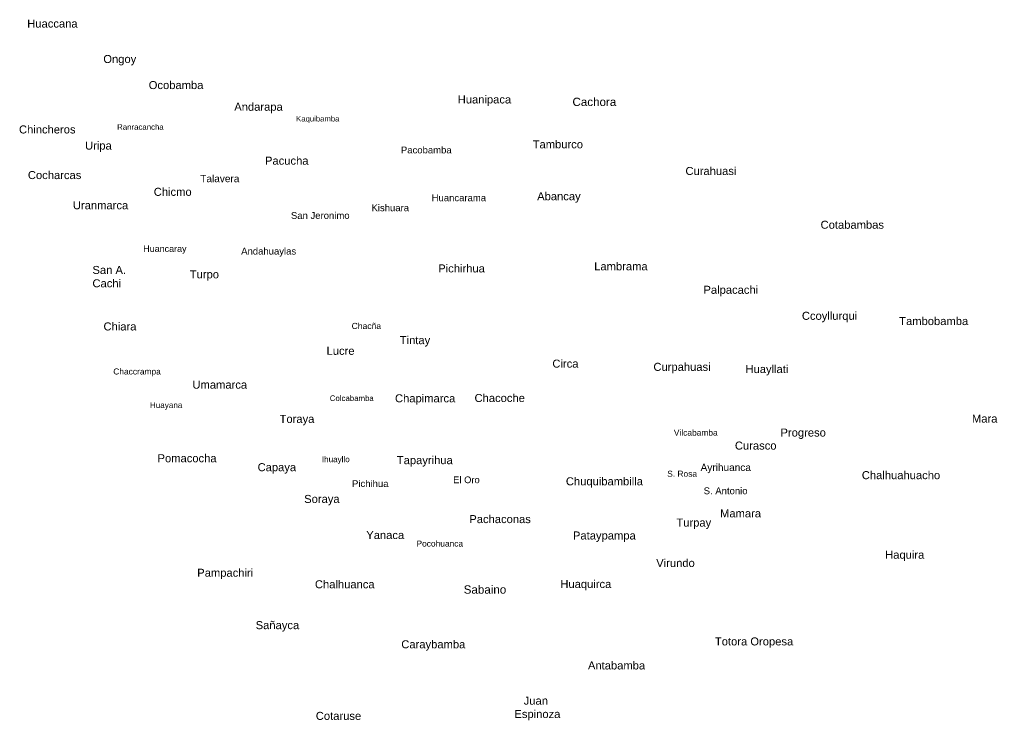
# Model space of a CAD drawing. Header units: metres. Extents: x 728653 to 730306, y 8491233 to 8491524.
# Drawn here: x 728735.13 to 728778.87, y 8491293.94 to 8491325.28 of the extents above; entities that cross this region are included whole.
import ezdxf

# ---------------------------------------------------------------- set-up
doc = ezdxf.new("R2010")
doc.units = ezdxf.units.M
doc.layers.add('Distrito @ 1.5', color=212, linetype='Continuous', lineweight=25)
doc.styles.get("Standard").update_dxf_attribs({"font": 'arial.ttf'})

msp = doc.modelspace()

# ---------------------------------------------------------------- texts
at = {"layer": 'Distrito @ 1.5', "linetype": 'Continuous', "lineweight": 5, "attachment_point": 1}
for s, insert, char_height, width in [('Huaccana', (728735.474, 8491325.281), 0.3581, 4.53071), ('Ongoy', (728738.877, 8491323.697), 0.3581, 4.53071), ('Ocobamba', (728740.908, 8491322.531), 0.3581, 4.53071), ('Andarapa', (728744.734, 8491321.561), 0.3581, 4.53071), ('Huanipaca', (728754.728, 8491321.888), 0.3581, 4.53071), ('Cachora', (728759.861, 8491321.787), 0.3714, 4.69852), ('{\\fArial|b0|i0|c238|p34;K}aquibamba', (728747.502, 8491320.971), 0.24655, 3.1194), ('Chincheros', (728735.105, 8491320.546), 0.3581, 4.53071), ('Ranracancha', (728739.495, 8491320.602), 0.25067, 3.1715), ('Uripa', (728738.059, 8491319.825), 0.3581, 4.53071), ('Tamburco', (728758.082, 8491319.883), 0.3581, 4.53071), ('Pacobamba', (728752.188, 8491319.601), 0.3044, 3.85111), ('Pacucha', (728746.108, 8491319.15), 0.3581, 4.53071), ('Cocharcas', (728735.503, 8491318.506), 0.3581, 4.53071), ('Curahuasi', (728764.915, 8491318.69), 0.3581, 4.53071), ('Talavera', (728743.212, 8491318.332), 0.3223, 4.07764), ('Chicmo', (728741.133, 8491317.757), 0.3581, 4.53071), ('Huancarama', (728753.563, 8491317.463), 0.3044, 3.85111), ('Abancay', (728758.282, 8491317.56), 0.3581, 4.53071), ('Uranmarca', (728737.517, 8491317.156), 0.3581, 4.53071), ('Kishuara', (728750.873, 8491317.016), 0.3044, 3.85111), ('San Jeronimo', (728747.269, 8491316.672), 0.30438, 3.85111), ('Cotabambas', (728770.959, 8491316.285), 0.3581, 4.53071), ('Huancaray', (728740.663, 8491315.179), 0.2865, 3.62457), ('Andahuaylas', (728745.044, 8491315.078), 0.30438, 3.85111), ('San A.\\PCachi', (728738.391, 8491314.264), 0.3581, 4.53071), ('Pichirhua', (728753.858, 8491314.332), 0.3581, 4.53071), ('Lambrama', (728760.834, 8491314.427), 0.3581, 4.53071), ('Turpo', (728742.745, 8491314.069), 0.3581, 4.53071), ('Palpacachi', (728765.72, 8491313.376), 0.3581, 4.53071), ('Ccoyllurqui', (728770.123, 8491312.213), 0.3581, 4.53071), ('Tambobamba', (728774.476, 8491311.978), 0.3581, 4.53071), ('Chiara', (728738.885, 8491311.737), 0.3581, 4.53071), ('Chacña', (728749.984, 8491311.718), 0.2739, 3.466), ('Tintay', (728752.137, 8491311.124), 0.3581, 4.53071), ('Lucre', (728748.862, 8491310.647), 0.3581, 4.53071), ('Circa', (728758.963, 8491310.075), 0.3581, 4.53071), ('Curpahuasi', (728763.482, 8491309.93), 0.3581, 4.53071), ('Huayllati', (728767.599, 8491309.832), 0.3581, 4.53071), ('Chaccrampa', (728739.322, 8491309.679), 0.2686, 3.39804), ('Umamarca', (728742.863, 8491309.134), 0.3581, 4.53071), ('Colcabamba', (728749.007, 8491308.475), 0.2507, 3.1715), ('Chapimarca', (728751.923, 8491308.524), 0.3581, 4.53071), ('Chacoche', (728755.481, 8491308.538), 0.3581, 4.53071), ('{\\fArial|b0|i0|c238|p34;Huayana}', (728740.963, 8491308.17), 0.25873, 3.27344), ('Toraya', (728746.761, 8491307.603), 0.3581, 4.53071), ('Mara', (728777.73, 8491307.616), 0.3581, 4.53071), ('Vilcabamba', (728764.395, 8491306.943), 0.2686, 3.39804), ('Progreso', (728769.166, 8491306.992), 0.3581, 4.53071), ('Curasco', (728767.126, 8491306.41), 0.3581, 4.53071), ('Pomacocha', (728741.302, 8491305.844), 0.3581, 4.53071), ('Capaya', (728745.777, 8491305.443), 0.3581, 4.53071), ('Ihuayllo', (728748.655, 8491305.746), 0.2578, 3.26211), ('Tapayrihua', (728752.005, 8491305.758), 0.3581, 4.53071), ('Ayrihuanca', (728765.592, 8491305.416), 0.3223, 4.07764), ('S. Rosa', (728764.098, 8491305.106), 0.2686, 3.39804), ('Chalhuahuacho', (728772.804, 8491305.087), 0.3581, 4.53071), ('Pichihua', (728750.002, 8491304.681), 0.3044, 3.85111), ('El Oro', (728754.525, 8491304.85), 0.3, 3.08089), ('Chuquibambilla', (728759.566, 8491304.813), 0.3581, 4.53071), ('S. Antonio', (728765.731, 8491304.361), 0.3044, 3.85111), ('Soraya', (728747.862, 8491304.024), 0.3581, 4.53071), ('Mamara', (728766.462, 8491303.379), 0.3581, 4.53071), ('Pachaconas', (728755.247, 8491303.122), 0.3581, 4.53071), (' Turpay', (728764.371, 8491302.966), 0.3581, 4.53071), ('Yanaca', (728750.638, 8491302.409), 0.3581, 4.53071), ('Pataypampa', (728759.884, 8491302.389), 0.3581, 4.53071), (' Pocohuanca', (728752.78, 8491301.983), 0.26857, 3.39804), ('Haquira', (728773.848, 8491301.529), 0.3581, 4.53071), (' Virundo', (728763.469, 8491301.159), 0.3581, 4.53071), ('Pampachiri', (728743.078, 8491300.724), 0.3581, 4.53071), ('Chalhuanca', (728748.342, 8491300.208), 0.3581, 4.53071), ('Huaquirca', (728759.319, 8491300.219), 0.3581, 4.53071), ('Sabaino', (728754.996, 8491299.979), 0.3714, 4.69852), ('Sañayca', (728745.692, 8491298.38), 0.3581, 4.53071), ('Caraybamba', (728752.205, 8491297.524), 0.3581, 4.53071), ('Totora Oropesa', (728766.233, 8491297.653), 0.3581, 4.53071), ('Antabamba', (728760.554, 8491296.578), 0.3581, 4.53071), ('   Juan\\PEspinoza', (728757.264, 8491295.003), 0.3581, 4.53071), ('Cotaruse', (728748.381, 8491294.322), 0.3581, 4.53071)]:
    msp.add_mtext(s, dxfattribs=dict(at, insert=insert, char_height=char_height, width=width))

doc.saveas('drawing.dxf')
